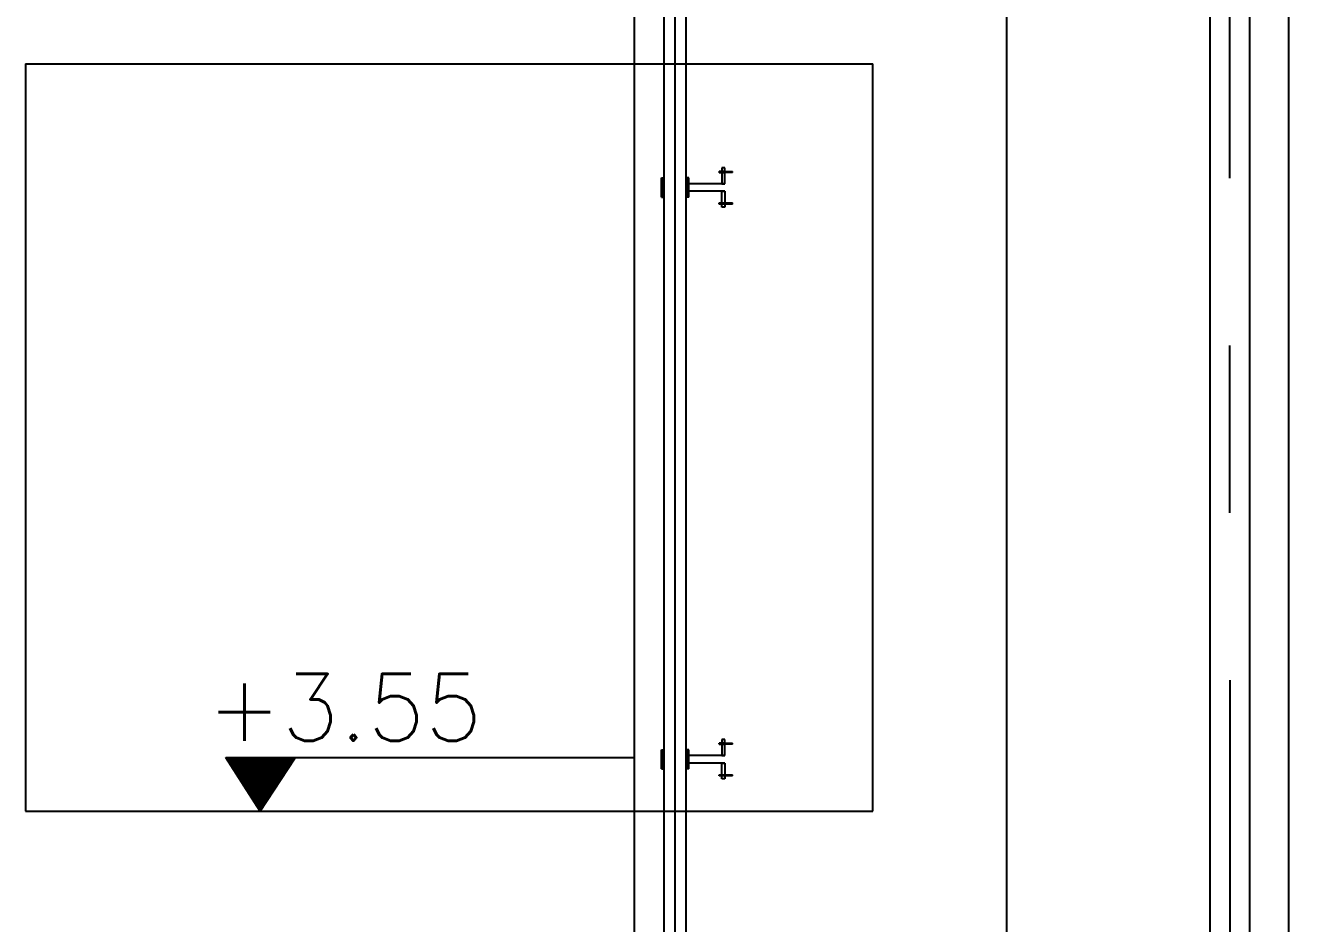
# Model space of a CAD drawing. Extents: x 152000 to 152174, y 158796 to 159332.
# Drawn here: x 152096.43 to 152102.15, y 159122.39 to 159126.42 of the extents above; entities that cross this region are included whole.
import ezdxf

# ---------------------------------------------------------------- set-up
doc = ezdxf.new("R2010")
doc.units = 0
doc.header["$LTSCALE"] = 3
doc.header["$MEASUREMENT"] = 0
doc.header["$PDMODE"] = 2
doc.header["$PDSIZE"] = 0.03
doc.linetypes.add('AUSGEZOGEN', pattern=[0])
doc.linetypes.add('CENTER', pattern=[2, 1.25, -0.25, 0.25, -0.25])
doc.layers.get('0').update_dxf_attribs({"linetype": 'CONTINUOUS'})
doc.layers.get('DEFPOINTS').update_dxf_attribs({"linetype": 'CONTINUOUS'})
for name, color, linetype in [('3', 4, 'CONTINUOUS'), ('CENTER', 8, 'CENTER'), ('DIM', 144, 'CONTINUOUS'), ('EBENE0', 7, 'AUSGEZOGEN'), ('TEXTS', 1, 'CONTINUOUS')]:
    doc.layers.add(name, color=color, linetype=linetype)
doc.layers.add('LAND CORNERS', color=255, linetype='CONTINUOUS', lineweight=25)
doc.styles.add('ROMANS', font='romans.shx')
doc.dimstyles.new('mais 1-100 plan', dxfattribs={"dimtxt": 0.25, "dimasz": 0.1635, "dimexe": 0.18, "dimexo": 0.0625, "dimgap": 0, "dimtad": 1, "dimzin": 0, "dimdsep": 46, "dimtxsty": 'Standard', "dimblk": 'OBLIQUE', "dimcen": 0, "dimse1": 1, "dimse2": 1, "dimclrd": 8, "dimclrt": 4, "dimadec": 0, "dimazin": 0, "dimtfac": 1, "dimtix": 1, "dimtofl": 0, "dimtmove": 0, "dimatfit": 3, "dimldrblk": 'OBLIQUE', "dimfxl": 0.18, "dimtolj": 1, "dimtzin": 0, "dimarcsym": 0})

# ---------------------------------------------------------------- blocks, each defined once
blk = doc.blocks.new('SUPP')
at = {"layer": 'CENTER', "linetype": 'CENTER'}
for p, q in [((162361.392, 176224.452), (162361.283, 176224.452)), ((162361.283, 176224.452), (162361.283, 176224.43)), ((162361.283, 176224.43), (162361.283, 176224.452)), ((162361.283, 176224.452), (162361.545, 176224.452)), ((162361.283, 176224.43), (162361.392, 176224.43)), ((162361.545, 176224.43), (162361.283, 176224.43)), ((162361.545, 176224.43), (162361.545, 176224.452)), ((162361.392, 176224.213), (162361.077, 176224.213)), ((162361.392, 176224.068), (162361.077, 176224.068)), ((162361.283, 176223.821), (162361.283, 176223.844)), ((162361.283, 176223.844), (162361.545, 176223.844)), ((162361.545, 176223.821), (162361.283, 176223.821)), ((162361.545, 176223.821), (162361.545, 176223.844))]:
    blk.add_line(p, q, dxfattribs=at)
for points in [[(162361.392, 176224.52), (162361.339, 176224.52), (162361.339, 176224.213), (162361.392, 176224.213)], [(162361.392, 176223.762), (162361.339, 176223.762), (162361.339, 176224.068), (162361.392, 176224.068)]]:
    blk.add_lwpolyline(points, close=True, dxfattribs=at)
blk = doc.blocks.new('*D143')
at = {"layer": 'DEFPOINTS', "color": 0, "transparency": 16777216}
for p in [(152099.1632, 159138.3539), (152099.3212, 159138.3539), (152099.3462, 159119.6847)]:
    blk.add_point(p, dxfattribs=at)
at = {"layer": 'LAND CORNERS', "color": 2, "lineweight": -2, "transparency": 16777216}
blk.add_line((152099.1632, 159119.9847), (152099.1632, 159138.0539), dxfattribs=at)
at = {"layer": 'LAND CORNERS', "color": 2, "transparency": 16777216}
for points in [[(152099.1132, 159138.0539), (152099.2132, 159138.0539), (152099.1632, 159138.3539)], [(152099.1132, 159119.9847), (152099.2132, 159119.9847), (152099.1632, 159119.6847)]]:
    blk.add_solid(points, dxfattribs=at)
at = {"layer": 'LAND CORNERS', "color": 2, "transparency": 16777216, "insert": (152098.9882, 159129.0193), "char_height": 0.25, "attachment_point": 5, "rotation": 90}
blk.add_mtext('\\A1;18.67', dxfattribs=at)
blk = doc.blocks.new('_OBLIQUE')
at = {"color": 0, "linetype": 'ByBlock'}
blk.add_line((-0.5, -0.5), (0.5, 0.5), dxfattribs=at)
blk = doc.blocks.new('*D146')
at = {"layer": 'DEFPOINTS', "color": 0, "transparency": 16777216}
for p in [(152100.5955, 159144.5137), (152101.8356, 159119.6425), (152102.0959, 159119.6425)]:
    blk.add_point(p, dxfattribs=at)
at = {"layer": 'LAND CORNERS', "color": 2, "lineweight": -2, "transparency": 16777216}
blk.add_line((152102.0959, 159144.2137), (152102.0959, 159119.9425), dxfattribs=at)
at = {"layer": 'LAND CORNERS', "color": 2, "transparency": 16777216}
for points in [[(152102.0459, 159144.2137), (152102.1459, 159144.2137), (152102.0959, 159144.5137)], [(152102.0459, 159119.9425), (152102.1459, 159119.9425), (152102.0959, 159119.6425)]]:
    blk.add_solid(points, dxfattribs=at)
at = {"layer": 'LAND CORNERS', "color": 2, "transparency": 16777216, "insert": (152101.9209, 159132.0781), "char_height": 0.25, "attachment_point": 5, "rotation": 90}
blk.add_mtext('\\A1;24.87', dxfattribs=at)

msp = doc.modelspace()

# ---------------------------------------------------------------- hatches: boundary and pattern name
at = {"layer": 'TEXTS'}
h = msp.add_hatch(dxfattribs=at)
h.set_pattern_fill('ANSI31', color=0, scale=0.03)
h.set_pattern_definition([(45, (333.7544223, -30.2282214), (-0.00265165042945, 0.00265165042945), [])])
h.paths.add_polyline_path([(152097.64216, 159123.13268), (152097.33193, 159123.13466), (152097.48571, 159122.89466)])

# ---------------------------------------------------------------- linework, layer by layer
at = {"layer": 'DIM', "color": 8}
for p, q in [((152099.28498, 159125.73271), (152099.29619, 159125.73273)), ((152099.28513, 159125.6465), (152099.28498, 159125.73271)), ((152099.29074, 159125.64651), (152099.29058, 159125.73272)), ((152099.407, 159125.73271), (152099.39617, 159125.73273)), ((152099.40124, 159125.64651), (152099.4014, 159125.73272)), ((152099.40684, 159125.6465), (152099.407, 159125.73271)), ((152099.28513, 159125.6465), (152099.29634, 159125.64652)), ((152099.40684, 159125.6465), (152099.39617, 159125.64652)), ((152099.28498, 159123.16978), (152099.29619, 159123.1698)), ((152099.28513, 159123.08357), (152099.28498, 159123.16978)), ((152099.29074, 159123.08358), (152099.29058, 159123.16979)), ((152099.407, 159123.16978), (152099.39617, 159123.1698)), ((152099.40124, 159123.08358), (152099.4014, 159123.16979)), ((152099.40684, 159123.08357), (152099.407, 159123.16978)), ((152099.28513, 159123.08357), (152099.29634, 159123.08359)), ((152099.40684, 159123.08357), (152099.39617, 159123.08359))]:
    msp.add_line(p, q, dxfattribs=at)
at = {"layer": 'DIM', "color": 1}
for points in [[(152099.29619, 159119.69078), (152099.29619, 159138.35394)], [(152099.34619, 159119.73472), (152099.34619, 159138.35394)], [(152099.39582, 159119.69078), (152099.39619, 159138.35394)], [(152101.74726, 159119.6534), (152101.74062, 159138.22671)], [(152101.92396, 159119.65327), (152101.91818, 159138.22671)]]:
    msp.add_lwpolyline(points, dxfattribs=at)
at = {"layer": 'DIM', "color": 1, "linetype": 'CENTER'}
msp.add_lwpolyline([(152101.83548, 159119.73155), (152101.8294, 159138.22671)], dxfattribs=at)
at = {"layer": 'DIM', "color": 8}
for points in [[(152099.49513, 159125.70645), (152099.40695, 159125.70645)], [(152099.49513, 159125.67276), (152099.40695, 159125.67276)], [(152099.49513, 159123.14352), (152099.40695, 159123.14352)], [(152099.49513, 159123.10983), (152099.40695, 159123.10983)]]:
    msp.add_lwpolyline(points, dxfattribs=at)
at = {"layer": 'EBENE0', "color": 8, "linetype": 'AUSGEZOGEN'}
for p, q in [((152100.83295, 159119.34466), (152100.83295, 159138.29142)), ((152096.43295, 159126.24466), (152100.23295, 159126.24466)), ((152096.43295, 159126.24466), (152096.43295, 159122.89466)), ((152096.43295, 159126.24466), (152100.23295, 159126.24466)), ((152096.43295, 159126.24466), (152096.43295, 159122.89466)), ((152100.23295, 159122.89466), (152100.23295, 159126.24466)), ((152100.23295, 159122.89466), (152100.23295, 159126.24466)), ((152100.83295, 159119.34466), (152100.83295, 159125.77511)), ((152100.83295, 159119.24466), (152100.83295, 159125.77511)), ((152096.43295, 159122.89466), (152100.23295, 159122.89466)), ((152096.43295, 159122.89466), (152100.23295, 159122.89466))]:
    msp.add_line(p, q, dxfattribs=at)
at = {"layer": 'TEXTS', "color": 0}
for p, q in [((152097.48571, 159122.89466), (152097.33193, 159123.13466)), ((152097.33193, 159123.13466), (152099.16511, 159123.13466)), ((152097.48571, 159122.89466), (152097.64216, 159123.13268))]:
    msp.add_line(p, q, dxfattribs=at)

# ---------------------------------------------------------------- block references
at = {"layer": 'LAND CORNERS', "xscale": 0.2322948344741895, "yscale": 0.2322948344741895, "zscale": 0.2322948344741895}
for p in [(114383.85565, 118189.73198), (114383.85565, 118187.16905)]:
    msp.add_blockref('SUPP', p, dxfattribs=at)

# ---------------------------------------------------------------- texts
at = {"layer": '3', "color": 7, "linetype": 'Continuous', "style": 'ROMANS'}
msp.add_text('+3.55', height=0.3, dxfattribs=at).set_placement((152097.24758, 159123.20955))

# ---------------------------------------------------------------- dimensions: what is measured, and where the dimension line sits
at = {"layer": 'LAND CORNERS'}
for base, p1, p2, picture, middle in [((152102.0959, 159119.64254), (152100.59555, 159144.51371), (152101.8356, 159119.64254), '*D146', (152101.9209, 159132.07812)), ((152099.16322, 159138.35394), (152099.34619, 159119.68472), (152099.32119, 159138.35394), '*D143', (152098.98822, 159129.01933))]:
    dim = msp.add_linear_dim(base=base, p1=p1, p2=p2, angle=90, dimstyle='mais 1-100 plan', override={"dimasz": 0.3, "dimgap": 0.05, "dimsah": 1, "dimclrd": 2, "dimclrt": 2, "dimfxlon": 1, "dimarcsym": 1}, dxfattribs=at)
    dim.commit()
    dim.dimension.update_dxf_attribs({"geometry": picture, "text_midpoint": middle})

doc.saveas('drawing.dxf')
